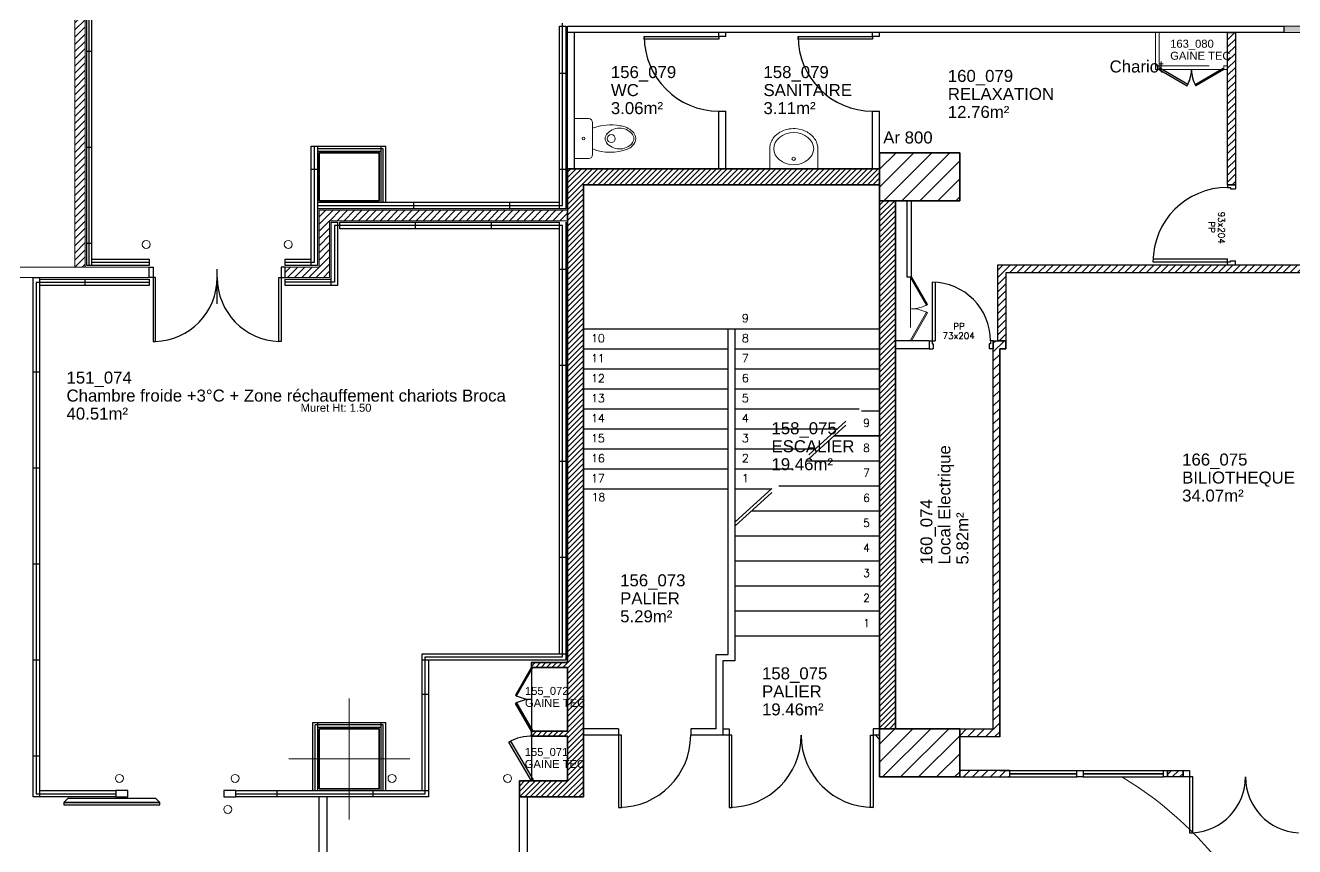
# Model space of a CAD drawing. Header units: metres. Extents: x -8 to 247, y -4 to 148.
# Drawn here: x 148.62 to 164.48, y 69.78 to 80.04 of the extents above; entities that cross this region are included whole.
import ezdxf
from ezdxf.enums import TextEntityAlignment as Align

# ---------------------------------------------------------------- set-up
doc = ezdxf.new("R2010")
doc.units = ezdxf.units.M
doc.header["$LTSCALE"] = 5
for name, pattern in [('AXE', [2, 1.25, -0.25, 0.25, -0.25]), ('CACHÉ', [0.25, 0.125, -0.125]), ('CONTINU', [0])]:
    doc.linetypes.add(name, pattern=pattern)
doc.layers.get('0').update_dxf_attribs({"lineweight": 0})
for name, color, linetype, lineweight in [('002 Poteaux', 7, 'Continuous', 18), ('006 porte à batteuse', 7, 'Continuous', 0), ('007 porte à batteuse', 7, 'Continuous', 0), ('00_tx_rep_local', 7, 'Continuous', 5), ('_AC2R-PRO-MACONNERIE-130 mm', 7, 'Continuous', 18), ('A_chass', 4, 'Continuous', 20), ('A_MURS_STRU', 7, 'Continuous', 35), ('A_SANI', 5, 'Continuous', 20), ('nouveaux ateliers', 150, 'Continuous', 0), ('RDC', 7, 'Continuous', 0)]:
    doc.layers.add(name, color=color, linetype=linetype, lineweight=lineweight)
for name, color, linetype in [('A_ACCÈS', 7, 'CONTINU'), ('A_clois_hach', 7, 'Continuous'), ('A_Etiqu_Gaine', 7, 'Continuous'), ('A_Etiqu_Gaine_ancien', 7, 'Continuous'), ('A_Etiqu_Gaine_code', 7, 'Continuous'), ('A_Etiqu_Local', 7, 'Continuous'), ('A_HACH_CLOIS', 7, 'CONTINU'), ('A_HACH_STRUC', 7, 'Continuous'), ('A_MUR_CLOI', 7, 'Continuous'), ('A_MURS_CLOI', 7, 'Continuous'), ('A_PORT', 7, 'Continuous'), ('TEXTE', 8, 'CONTINU')]:
    doc.layers.add(name, color=color, linetype=linetype)
doc.styles.add('ARIAL', font='arial.ttf', dxfattribs={"height": 30})
doc.styles.add('Attribut', font='arial.ttf')
doc.styles.add('ROMANS8', font='romans8', dxfattribs={"height": 10})
doc.styles.add('SIMPLEX', font='SIMPLEX')
doc.linetypes.add('ISOLATION', pattern='A,0.0001,-0.1,[134,ltypeshp.shx,S=0.1,R=0,X=-0.1,Y=0],-0.2,[134,ltypeshp.shx,S=0.1,R=180,X=0.1,Y=0],-0.1', length=0.4001)
pattern_1 = [(45, (106.24705, -69.066566), (-0.04490128, 0.04490128), [])]

# ---------------------------------------------------------------- blocks, each defined once
blk = doc.blocks.new('A$C4FA678C5')
blk.add_line((0.85, 0.457), (0.85, 0.026))
at = {"linetype": 'Continuous', "flags": 128}
for points in [[(0.05, 0.13), (0.05, 0.93), (0.08, 0.93), (0.08, 0.13), (0.05, 0.13)], [(1.65, 0.13), (1.65, 0.93), (1.62, 0.93), (1.62, 0.13), (1.65, 0.13)], [(0.05, 0), (0.05, 0.13), (0, 0.13), (0, 0), (0.05, 0)], [(1.65, 0), (1.65, 0.13), (1.7, 0.13), (1.7, 0), (1.65, 0)]]:
    blk.add_lwpolyline(points, dxfattribs=at)
at = {"linetype": 'Continuous'}
for centre, start, end in [((0.05, 0.13), 359.9968, 88.1272), ((1.65, 0.13), 91.8728, 180.0032)]:
    blk.add_arc(centre, 0.8, start, end, dxfattribs=at)
blk = doc.blocks.new('Porte-coul-120-ep8')
at = {"linetype": 'Continuous'}
for points in [[(8, 150), (0, 150), (0, 135), (8, 135), (8, 150)], [(15, -65.2), (15, 54.8), (10, 49.8), (10, -60.2), (15, -65.2)], [(18, -65.2), (18, 54.8), (15, 54.8), (15, -65.2), (18, -65.2)], [(8, 15), (0, 15), (0, 0), (8, 0), (8, 15)]]:
    blk.add_lwpolyline(points, dxfattribs=at)
blk.add_lwpolyline([(15, 67, 0, 0, 0), (15, 84.7, 5, 0, 0), (15, 98.1, 0, 0, 0)], format="xyseb")
blk = doc.blocks.new('A_Etiqu_Local')
at = {"style": 'Attribut', "flags": 1}
for tag, p in [('CODE_HOPITAL', (-0.446, 1.632)), ('CODE_SITE', (-0.446, 1.407)), ('CODE_BATIMENT', (-0.446, 1.182)), ('CODE_SECTEUR', (-0.446, 0.957)), ('CODE_ETAGE', (-0.446, 0.732)), ('NOM_NORMALISE', (-0.446, -0.843)), ('SECTEUR_ACTIVITE', (-0.446, -1.068)), ('SOUS_SECTEUR_ACTIVITE', (-0.446, -1.293)), ('VOLUME', (-0.446, -1.518)), ('SERVICE', (-0.446, -1.743)), ('CODE_UG', (-0.446, -1.968)), ('CODE_UA', (-0.446, -2.193)), ('CODE_POLE', (-0.446, -2.418)), ('OCCUPANT_EXTERNE', (-0.446, -2.643)), ('DISPONIBILITE', (-0.446, -2.868)), ('ACCES_HANDICAPES', (-0.446, -3.093)), ('NATURE_SOL', (-0.446, -3.318)), ('RISQUE_LABORATOIRE', (-0.446, -3.543)), ('AMIANTE', (-0.446, -3.768))]:
    blk.add_attdef(tag, p, '', height=0.15, dxfattribs=at)
at = {"layer": 'A_Etiqu_Local', "style": 'Attribut'}
for tag, p in [('CODE_PIECE', (-0.446, 0.282)), ('NOM_USAGE', (-0.446, 0.057)), ('SURFACE', (-0.446, -0.168))]:
    blk.add_attdef(tag, p, '', height=0.15, dxfattribs=at)
blk = doc.blocks.new('A_Etiqu_Gaine')
at = {"style": 'Attribut', "flags": 1}
for tag, p in [('CODE_HOPITAL', (-0.432, 0.865)), ('CODE_SITE', (-0.432, 0.715)), ('CODE_BATIMENT', (-0.432, 0.565)), ('CODE_SECTEUR', (-0.432, 0.415)), ('CODE_ETAGE', (-0.432, 0.265)), ('NOM_NORMALISE', (-0.432, -0.335)), ('SECTEUR_ACTIVITE', (-0.432, -0.485)), ('SOUS_SECTEUR_ACTIVITE', (-0.432, -0.635)), ('SURFACE', (-0.432, -0.785)), ('CODE_UG', (-0.432, -0.935)), ('CODE_POLE', (-0.432, -1.085)), ('AMIANTE', (-0.432, -1.235))]:
    blk.add_attdef(tag, p, '', height=0.1, dxfattribs=at)
at = {"layer": 'A_Etiqu_Gaine', "style": 'Attribut'}
blk.add_attdef('NOM_USAGE', (-0.432, -0.185), '', height=0.1, dxfattribs=at)
at = {"layer": 'A_Etiqu_Gaine_ancien', "style": 'Attribut'}
blk.add_attdef('CODE_PIECE_ANCIEN', (-0.432, 0.115), '', height=0.1, dxfattribs=at)
at = {"layer": 'A_Etiqu_Gaine_code', "style": 'Attribut'}
blk.add_attdef('CODE_PIECE', (-0.432, -0.035), '', height=0.1, dxfattribs=at)
blk = doc.blocks.new('BATI-10')
for p, q in [((0, 0.1), (0, 0)), ((0, 0.1), (0.035, 0.1)), ((0, 0), (0.05, 0)), ((0.035, 0.1), (0.035, 0.06)), ((0.035, 0.06), (0.05, 0.06)), ((0.05, 0.06), (0.05, 0))]:
    blk.add_line(p, q)
blk = doc.blocks.new('P90bt10')
for p, q in [((0.035, 1.03), (0.035, 0.1)), ((0.075, 1.029), (0.075, 0.1)), ((0.035, 0.1), (0.075, 0.1))]:
    blk.add_line(p, q)
blk.add_arc((0.035, 0.1), 0.93, 0, 90)
blk.add_blockref('BATI-10', (0, 0))
at = {"xscale": -1}
blk.add_blockref('BATI-10', (1, 0), dxfattribs=at)
at = {"style": 'ROMANS8'}
for tag, p in [('DEF', (0.47, 0.256)), ('DIM', (0.461, 0.134))]:
    blk.add_attdef(tag, text='', height=0.08, dxfattribs=at).set_placement(p, align=Align.CENTER)
blk = doc.blocks.new('A$C51727DB7')
for p, q in [((0.035, 0.83), (0.035, 0.1)), ((0.075, 0.829), (0.075, 0.1)), ((0, 0.1), (0, 0)), ((0, 0.1), (0.035, 0.1)), ((0.035, 0.1), (0.075, 0.1)), ((0.035, 0.1), (0.035, 0.06)), ((0.035, 0.06), (0.05, 0.06)), ((0.05, 0.06), (0.05, 0)), ((0.75, 0.06), (0.75, 0)), ((0.765, 0.06), (0.75, 0.06)), ((0.8, 0.1), (0.765, 0.1)), ((0.765, 0.1), (0.765, 0.06)), ((0.8, 0.1), (0.8, 0)), ((0, 0), (0.05, 0)), ((0.8, 0), (0.75, 0))]:
    blk.add_line(p, q)
blk.add_arc((0.035, 0.1), 0.73, 0, 90)
at = {"style": 'ROMANS8'}
for tag, p in [('DEF', (0.372, 0.239)), ('DIM', (0.367, 0.122))]:
    blk.add_attdef(tag, text='', height=0.08, dxfattribs=at).set_placement(p, align=Align.CENTER)

msp = doc.modelspace()

# ---------------------------------------------------------------- hatches: boundary and pattern name
at = {"layer": '002 Poteaux'}
h = msp.add_hatch(dxfattribs=at)
h.set_pattern_fill('ANSI31', color=256, style=0)
h.paths.add_polyline_path([(160.291, 71.249), (159.291, 71.249), (159.291, 70.649), (160.291, 70.649), (160.291, 70.729)])
at = {"layer": '_AC2R-PRO-MACONNERIE-130 mm'}
h = msp.add_hatch(dxfattribs=at)
h.set_pattern_fill('ANSI31', color=8, scale=0.02, style=0)
h.set_pattern_definition(pattern_1)
h.paths.add_polyline_path([(149.366, 78.149), (149.236, 78.149), (149.236, 77.019), (149.366, 77.019)])
h.paths.add_polyline_path([(149.236, 78.149), (149.366, 78.149), (149.366, 83.569), (149.236, 83.569), (149.236, 80.476), (149.239, 80.476), (149.239, 79.961), (149.239, 79.659), (149.236, 79.659)])
h = msp.add_hatch(dxfattribs=at)
h.set_pattern_fill('ANSI31', color=8, scale=0.02, style=0)
h.set_pattern_definition(pattern_1)
h.paths.add_polyline_path([(155.291, 77.729), (152.291, 77.729), (152.291, 77.019), (151.866, 77.019), (151.866, 76.889), (152.421, 76.889), (152.421, 77.599), (155.291, 77.599)])
h.paths.add_polyline_path([(155.391, 77.729), (155.291, 77.729), (155.291, 77.599), (155.391, 77.599)])
at = {"layer": 'A_clois_hach'}
h = msp.add_hatch(dxfattribs=at)
h.set_pattern_fill('ANSI31', color=8, scale=0.02, angle=-0.58862, style=0)
h.paths.add_polyline_path([(163.638, 79.949), (163.736, 79.949), (163.736, 78.049), (163.636, 78.049)])
h = msp.add_hatch(dxfattribs=at)
h.set_pattern_fill('ANSI31', color=8, scale=0.02, angle=-0.5886, style=0)
h.set_pattern_definition([(44.411375, (0, -0.089996), (-0.044437629, 0.045360194), [])])
h.paths.add_polyline_path([(162.888, 70.729), (163.081, 70.729), (163.081, 70.649), (162.888, 70.649)])
at = {"layer": 'A_HACH_CLOIS'}
h = msp.add_hatch(dxfattribs=at)
h.set_pattern_fill('ANSI31', color=8, scale=0.015, style=0)
h.paths.add_polyline_path([(159.291, 78.249), (155.391, 78.249), (155.391, 72.078), (154.941, 72.078), (154.941, 72.018), (155.391, 72.018), (155.391, 71.219), (154.942, 71.219), (154.941, 71.159), (155.391, 71.159), (155.391, 70.599), (154.791, 70.599), (154.791, 70.399), (155.591, 70.399), (155.591, 78.049), (159.291, 78.049)])
h = msp.add_hatch(dxfattribs=at)
h.set_pattern_fill('ANSI31', color=8, scale=0.015, style=0)
h.paths.add_polyline_path([(159.491, 71.249), (159.291, 71.249), (159.291, 77.849), (159.491, 77.849)])
h = msp.add_hatch(dxfattribs=at)
h.set_pattern_fill('ANSI31', color=8, scale=0.02)
h.paths.add_polyline_path([(164.991, 77.049), (160.766, 77.049), (160.766, 76.099), (160.866, 76.099), (160.866, 76.949), (163.566, 76.949), (164.991, 76.949)])
h = msp.add_hatch(dxfattribs=at)
h.set_pattern_fill('ANSI31', color=8, scale=0.025, style=0)
h.paths.add_polyline_path([(160.711, 75.999), (160.711, 76.099), (160.866, 76.099), (160.866, 75.999), (160.791, 75.999), (160.791, 71.149), (160.291, 71.149), (160.291, 71.249), (160.711, 71.249)])
h = msp.add_hatch(dxfattribs=at)
h.set_pattern_fill('ANSI31', color=8, scale=0.025, style=0)
h.paths.add_polyline_path([(160.291, 70.649), (160.916, 70.649), (160.916, 70.729), (160.791, 70.729), (160.711, 70.729), (160.291, 70.729)])
at = {"layer": 'A_HACH_STRUC'}
h = msp.add_hatch(dxfattribs=at)
h.set_pattern_fill('ANSI31', color=8, scale=0.05)
h.paths.add_polyline_path([(160.291, 78.449), (159.291, 78.449), (159.291, 78.049), (159.291, 77.849), (159.491, 77.849), (160.291, 77.849)])
h = msp.add_hatch(dxfattribs=at)
h.set_pattern_fill('ANSI31', color=8, scale=0.05)
h.paths.add_polyline_path([(160.291, 71.249), (159.291, 71.249), (159.291, 70.649), (160.291, 70.649), (160.291, 70.729)])
at = {"layer": 'nouveaux ateliers'}
msp.add_hatch(color=8, dxfattribs=at).paths.add_polyline_path([(165.341, 80.029), (164.341, 80.029), (164.341, 79.949), (165.341, 79.949)])

# ---------------------------------------------------------------- linework, layer by layer
at = {"color": 8}
for p, q in [((163.636, 79.487), (162.736, 79.487)), ((159.291, 71.116), (159.238, 71.169))]:
    msp.add_line(p, q, dxfattribs=at)
msp.add_lwpolyline([(165.341, 79.949), (163.716, 79.949)], dxfattribs=at)
msp.add_lwpolyline([(161.834, 70.649), (161.754, 70.649), (161.754, 70.729), (161.834, 70.729)], close=True, dxfattribs=at)
at = {"color": 8, "ltscale": 100}
for centre in [(150.129, 77.302), (151.904, 77.302), (149.795, 70.631), (151.239, 70.631), (153.2, 70.631), (154.644, 70.631)]:
    msp.add_circle(centre, 0.05, dxfattribs=at)
at = {"color": 8}
msp.add_arc((159.923, 66.681), 4.635, 10.8199, 58.9061, dxfattribs=at)
at = {"layer": '006 porte à batteuse', "color": 8, "linetype": 'CACHÉ'}
for p, q in [((162.736, 79.532), (162.736, 79.949)), ((162.781, 79.532), (162.781, 79.949)), ((162.781, 79.532), (163.591, 79.532)), ((159.676, 76.891), (159.676, 76.1))]:
    msp.add_line(p, q, dxfattribs=at)
at = {"layer": '006 porte à batteuse', "color": 8, "linetype": 'Continuous'}
for points in [[(162.781, 79.532), (162.781, 79.487), (162.736, 79.487), (162.736, 79.532)], [(163.636, 79.532), (163.636, 79.487), (163.591, 79.487), (163.591, 79.532)], [(159.691, 76.899), (159.891, 76.553), (159.876, 76.545), (159.676, 76.891)], [(159.691, 76.1), (159.891, 76.446), (159.876, 76.455), (159.676, 76.108)]]:
    msp.add_lwpolyline(points, close=True, dxfattribs=at)
for centre, start, end in [((159.691, 76.899), 270, 300), ((159.691, 76.1), 60, 90)]:
    msp.add_arc(centre, 0.4, start, end, dxfattribs=at)
at = {"layer": '007 porte à batteuse', "color": 8, "linetype": 'CACHÉ'}
msp.add_line((159.676, 76.891), (159.676, 76.1), dxfattribs=at)
at = {"layer": '007 porte à batteuse', "color": 8, "linetype": 'Continuous'}
for points in [[(159.691, 76.899), (159.891, 76.553), (159.876, 76.545), (159.676, 76.891)], [(159.691, 76.1), (159.891, 76.446), (159.876, 76.455), (159.676, 76.108)]]:
    msp.add_lwpolyline(points, close=True, dxfattribs=at)
for centre, start, end in [((159.691, 76.899), 270, 300), ((159.691, 76.1), 60, 90)]:
    msp.add_arc(centre, 0.4, start, end, dxfattribs=at)
at = {"layer": '_AC2R-PRO-MACONNERIE-130 mm', "color": 8}
for p, q in [((149.236, 83.569), (149.236, 77.019)), ((149.366, 83.439), (149.366, 77.019)), ((165.341, 80.029), (164.341, 80.029)), ((164.341, 79.949), (165.341, 79.949)), ((155.391, 77.729), (152.291, 77.729)), ((155.391, 77.599), (152.421, 77.599)), ((150.166, 77.019), (148.086, 77.019)), ((150.166, 77.019), (150.166, 76.889)), ((152.291, 77.019), (151.866, 77.019)), ((151.866, 77.019), (151.866, 76.889)), ((150.166, 76.889), (148.086, 76.889)), ((152.421, 76.889), (151.866, 76.889))]:
    msp.add_line(p, q, dxfattribs=at)
for points in [[(152.291, 77.019), (152.291, 77.729)], [(152.421, 77.599), (152.421, 76.889)]]:
    msp.add_lwpolyline(points, dxfattribs=at)
at = {"layer": 'A_ACCÈS', "color": 8, "linetype": 'Continuous'}
for p, q in [((155.591, 76.249), (157.401, 76.249)), ((157.481, 76.249), (159.291, 76.249)), ((155.591, 75.999), (157.401, 75.999)), ((157.481, 75.999), (159.291, 75.999)), ((155.591, 75.749), (157.401, 75.749)), ((157.481, 75.749), (159.291, 75.749)), ((155.591, 75.499), (157.401, 75.499)), ((157.481, 75.499), (159.291, 75.499)), ((155.591, 75.249), (157.401, 75.249)), ((157.481, 75.249), (159.036, 75.249)), ((155.591, 74.999), (157.401, 74.999)), ((157.481, 74.999), (158.761, 74.999)), ((155.591, 74.749), (157.401, 74.749)), ((158.377, 74.599), (159.291, 74.599)), ((155.591, 74.499), (157.401, 74.499)), ((157.481, 74.499), (158.212, 74.499)), ((155.591, 74.249), (157.401, 74.249)), ((157.481, 74.249), (157.938, 74.249)), ((158.034, 74.287), (159.291, 74.287)), ((157.691, 73.974), (159.291, 73.974)), ((157.481, 73.662), (159.291, 73.662)), ((157.481, 73.349), (159.291, 73.349)), ((157.481, 73.037), (159.291, 73.037)), ((157.481, 72.724), (159.291, 72.724)), ((157.481, 72.412), (159.291, 72.412))]:
    msp.add_line(p, q, dxfattribs=at)
at = {"layer": 'A_ACCÈS', "color": 8, "linetype": 'CACHÉ'}
for p, q in [((157.481, 73.833), (159.291, 75.482)), ((157.481, 73.783), (159.291, 75.432))]:
    msp.add_line(p, q, dxfattribs=at)
at = {"layer": 'A_ACCÈS', "color": 8, "linetype": 'AXE'}
msp.add_line((157.481, 74.749), (158.487, 74.749), dxfattribs=at)
at = {"layer": 'A_chass', "color": 8}
for p, q in [((160.916, 70.694), (161.754, 70.694)), ((160.916, 70.684), (161.754, 70.684)), ((161.834, 70.694), (162.838, 70.694)), ((161.834, 70.684), (162.838, 70.684))]:
    msp.add_line(p, q, dxfattribs=at)
at = {"layer": 'A_MUR_CLOI', "color": 8}
for p, q in [((149.386, 77.039), (149.386, 83.419)), ((149.446, 83.419), (149.446, 77.039)), ((155.371, 80.029), (155.371, 77.749)), ((155.391, 78.249), (155.391, 79.949)), ((155.481, 78.249), (155.481, 79.949)), ((157.281, 79.899), (157.281, 79.949)), ((157.37, 79.899), (157.37, 79.949)), ((159.202, 79.899), (159.202, 79.949)), ((159.291, 79.899), (159.291, 79.949)), ((157.281, 78.969), (157.37, 78.969)), ((157.281, 78.249), (157.281, 78.969)), ((157.37, 78.249), (157.37, 78.969)), ((159.202, 78.969), (159.291, 78.969)), ((159.202, 78.249), (159.202, 78.969)), ((159.291, 78.249), (159.291, 78.969)), ((152.271, 78.529), (152.271, 77.039)), ((155.371, 77.749), (152.271, 77.749)), ((155.371, 77.579), (155.371, 72.109)), ((150.166, 77.039), (149.386, 77.039)), ((148.796, 76.889), (148.796, 70.399)), ((150.166, 76.789), (148.796, 76.789)), ((153.655, 72.109), (153.655, 70.399)), ((152.291, 69.549), (152.291, 70.399)), ((152.391, 69.549), (152.391, 70.399)), ((154.791, 69.549), (154.791, 70.399)), ((154.891, 69.549), (154.891, 70.399))]:
    msp.add_line(p, q, dxfattribs=at)
at = {"layer": 'A_MUR_CLOI', "color": 8, "linetype": 'Continuous'}
for p, q in [((163.636, 79.487), (163.636, 79.949)), ((159.911, 76.099), (159.491, 76.099)), ((159.911, 75.999), (159.491, 75.999)), ((160.711, 71.249), (160.711, 76.019)), ((160.866, 76.099), (160.791, 76.099)), ((160.791, 75.999), (160.866, 75.999)), ((160.791, 71.149), (160.791, 75.999)), ((160.866, 75.999), (160.866, 76.099)), ((159.063, 75.224), (159.291, 75.224)), ((156.031, 71.249), (155.591, 71.249)), ((156.031, 71.249), (156.031, 71.169)), ((157.251, 71.249), (156.931, 71.249)), ((156.931, 71.249), (156.931, 71.169)), ((159.291, 71.249), (159.211, 71.249)), ((159.211, 71.249), (159.211, 71.169)), ((156.031, 71.169), (155.591, 71.169)), ((157.411, 71.169), (156.931, 71.169)), ((159.291, 71.169), (159.211, 71.169))]:
    msp.add_line(p, q, dxfattribs=at)
at = {"layer": 'A_MUR_CLOI', "color": 8, "linetype": 'ISOLATION', "ltscale": 0.01}
for points in [[(149.416, 77.039), (149.416, 83.389)], [(152.271, 77.789), (155.331, 77.789), (155.331, 80.069)], [(151.866, 77.079), (152.231, 77.079), (152.231, 78.529)], [(153.091, 77.829), (153.091, 78.499), (152.271, 78.499)], [(155.331, 77.539), (152.481, 77.539), (152.481, 76.829), (151.866, 76.829)], [(155.331, 72.149), (155.331, 77.539)], [(149.446, 77.079), (150.166, 77.079)], [(148.756, 76.829), (150.166, 76.829)], [(148.756, 76.829), (148.756, 70.439), (149.751, 70.439)], [(153.615, 72.149), (155.331, 72.149)], [(153.615, 70.439), (153.615, 72.149)], [(153.091, 70.479), (153.091, 71.299), (152.241, 71.299)], [(152.241, 70.479), (152.241, 71.299)], [(151.251, 70.439), (153.615, 70.439)]]:
    msp.add_lwpolyline(points, dxfattribs=at)
at = {"layer": 'A_MUR_CLOI', "color": 8}
for points in [[(155.291, 77.749), (155.291, 80.029)], [(155.291, 80.029), (155.371, 80.029)], [(149.386, 79.719), (149.446, 79.719)], [(155.371, 79.439), (155.291, 79.439)], [(149.386, 78.519), (149.446, 78.519)], [(152.191, 77.039), (152.191, 78.529)], [(152.191, 78.529), (153.121, 78.529)], [(153.061, 78.529), (153.061, 77.829)], [(153.121, 77.829), (153.121, 78.529)], [(152.271, 78.469), (153.061, 78.469)], [(152.271, 78.239), (152.191, 78.239)], [(155.371, 78.239), (155.291, 78.239)], [(152.271, 77.829), (155.291, 77.829)], [(153.471, 77.749), (153.471, 77.829)], [(154.671, 77.749), (154.671, 77.829)], [(152.441, 76.789), (152.441, 77.579), (152.521, 77.579), (152.521, 76.789)], [(155.291, 77.499), (152.547, 77.499), (152.547, 77.579), (154.443, 77.579)], [(153.495, 77.499), (153.495, 77.579)], [(154.443, 77.499), (154.443, 77.579), (155.291, 77.579)], [(155.371, 76.989), (155.291, 76.989), (155.291, 77.579)], [(149.386, 77.319), (149.446, 77.319)], [(149.446, 77.119), (150.166, 77.119), (150.166, 77.039)], [(152.271, 77.039), (151.866, 77.039), (151.866, 77.119), (152.191, 77.119)], [(155.291, 72.189), (155.291, 76.989)], [(148.716, 76.889), (148.796, 76.889)], [(149.751, 70.399), (148.716, 70.399), (148.716, 76.889)], [(148.796, 76.869), (150.166, 76.869)], [(149.366, 76.789), (149.366, 76.869)], [(150.166, 76.869), (150.166, 76.789)], [(152.521, 76.789), (151.866, 76.789), (151.866, 76.869), (152.441, 76.869)], [(155.371, 75.789), (155.291, 75.789)], [(148.796, 75.708), (148.716, 75.708)], [(155.371, 74.589), (155.291, 74.589)], [(148.796, 74.508), (148.716, 74.508)], [(148.796, 73.308), (148.716, 73.308)], [(155.371, 73.389), (155.291, 73.389)], [(153.575, 70.479), (153.575, 72.189)], [(153.575, 72.189), (155.371, 72.189)], [(148.796, 72.108), (148.716, 72.108)], [(155.371, 72.109), (153.575, 72.109)], [(153.655, 71.679), (153.575, 71.679)], [(152.211, 70.479), (152.211, 71.329), (153.121, 71.329)], [(152.271, 71.329), (152.271, 70.479)], [(152.271, 71.269), (153.061, 71.269)], [(153.061, 71.329), (153.061, 70.479)], [(153.121, 70.479), (153.121, 71.329)], [(148.796, 70.908), (148.716, 70.908)], [(160.291, 70.649), (160.916, 70.649), (160.916, 70.729), (160.791, 70.729), (160.791, 70.729), (160.711, 70.729), (160.711, 70.729), (160.291, 70.729), (160.291, 70.649)], [(148.796, 70.479), (149.751, 70.479), (149.751, 70.399)], [(153.655, 70.399), (151.251, 70.399), (151.251, 70.479), (153.655, 70.479)], [(151.766, 70.399), (151.766, 70.479)], [(152.966, 70.399), (152.966, 70.479)]]:
    msp.add_lwpolyline(points, dxfattribs=at)
at = {"layer": 'A_MUR_CLOI', "color": 8, "linetype": 'Continuous'}
for points in [[(162.096, 79.949), (155.391, 79.949), (155.391, 80.029), (164.341, 80.029)], [(164.341, 79.949), (155.391, 79.949), (155.391, 80.029)], [(155.391, 80.029), (164.341, 80.029), (164.341, 79.949), (155.391, 79.949)], [(157.37, 79.899), (157.281, 79.899)], [(159.291, 79.899), (159.202, 79.899)], [(159.631, 77.849), (159.631, 76.899), (159.691, 76.899), (159.691, 77.849)], [(157.401, 72.179), (157.401, 76.249), (157.481, 76.249), (157.481, 72.099)], [(157.251, 72.179), (157.401, 72.179)], [(157.251, 71.249), (157.251, 72.179)], [(155.391, 72.078), (154.941, 72.078), (154.941, 72.018), (155.391, 72.018)], [(157.331, 72.099), (157.331, 71.169)], [(157.481, 72.099), (157.331, 72.099)], [(155.391, 71.219), (154.941, 71.219), (154.941, 71.159), (155.391, 71.159)], [(157.331, 71.249), (157.411, 71.249), (157.411, 71.169)], [(160.791, 71.149), (160.291, 71.149), (160.291, 71.249), (160.711, 71.249)]]:
    msp.add_lwpolyline(points, dxfattribs=at)
at = {"layer": 'A_MURS_CLOI', "color": 8}
for p, q in [((160.791, 70.729), (161.754, 70.729)), ((161.834, 70.729), (162.838, 70.729)), ((160.726, 70.649), (161.734, 70.649)), ((160.791, 70.649), (161.754, 70.649)), ((161.834, 70.649), (162.838, 70.649))]:
    msp.add_line(p, q, dxfattribs=at)
for points in [[(163.638, 79.949), (163.736, 79.949), (163.736, 78.049), (163.636, 78.049)], [(160.711, 75.999), (160.711, 76.099), (160.866, 76.099), (160.866, 75.999), (160.791, 75.999), (160.791, 71.149), (160.291, 71.149), (160.291, 71.249), (160.711, 71.249), (160.711, 75.999), (160.711, 75.999)], [(161.834, 70.649), (161.754, 70.649), (161.754, 70.729), (161.834, 70.729)], [(162.888, 70.649), (162.838, 70.649), (162.838, 70.729), (162.888, 70.729)], [(162.888, 70.729), (163.081, 70.729), (163.081, 70.649), (162.888, 70.649)], [(163.161, 70.649), (163.081, 70.649), (163.081, 70.729), (163.161, 70.729)]]:
    msp.add_lwpolyline(points, close=True, dxfattribs=at)
msp.add_lwpolyline([(164.991, 77.049), (164.991, 76.949), (160.866, 76.949), (160.866, 76.099), (160.766, 76.099), (160.766, 77.049), (164.991, 77.049)], dxfattribs=at)
at = {"layer": 'A_MURS_STRU', "color": 8, "linetype": 'Continuous'}
for p, q in [((159.291, 78.449), (159.291, 70.649)), ((160.291, 78.449), (159.291, 78.449)), ((160.291, 77.849), (160.291, 78.449)), ((159.291, 77.849), (160.291, 77.849)), ((159.491, 71.249), (159.491, 77.849)), ((158.72, 74.912), (159.291, 74.912)), ((160.291, 71.249), (159.291, 71.249)), ((160.291, 70.649), (160.291, 71.249)), ((154.791, 70.599), (154.791, 70.399)), ((159.291, 70.649), (160.291, 70.649))]:
    msp.add_line(p, q, dxfattribs=at)
at = {"layer": 'A_MURS_STRU', "color": 8}
for p, q in [((159.291, 78.249), (159.291, 77.849)), ((159.491, 77.849), (159.291, 77.849)), ((159.291, 70.649), (159.291, 71.249))]:
    msp.add_line(p, q, dxfattribs=at)
at = {"layer": 'A_MURS_STRU', "color": 8, "linetype": 'Continuous'}
for points in [[(152.291, 77.849), (152.291, 78.449), (153.041, 78.449), (153.041, 77.849)], [(152.291, 70.499), (152.291, 71.249), (153.041, 71.249), (153.041, 70.499)]]:
    msp.add_lwpolyline(points, close=True, dxfattribs=at)
at = {"layer": 'A_MURS_STRU', "color": 8}
for points in [[(159.291, 78.249), (155.391, 78.249), (155.391, 72.078), (154.941, 72.078), (154.941, 72.018), (155.391, 72.018), (155.391, 71.219), (154.942, 71.219), (154.941, 71.159), (155.391, 71.159), (155.391, 70.599), (154.791, 70.599), (154.791, 70.399), (155.591, 70.399), (155.591, 78.049), (159.291, 78.049)], [(159.491, 71.249), (159.291, 71.249), (159.291, 77.849), (159.491, 77.849)]]:
    msp.add_lwpolyline(points, close=True, dxfattribs=at)
at = {"layer": 'A_MURS_STRU', "color": 8, "linetype": 'Continuous'}
for points in [[(155.391, 78.249), (155.391, 72.078)], [(159.291, 78.249), (155.391, 78.249)], [(155.591, 70.399), (155.591, 78.049)], [(155.591, 78.049), (159.291, 78.049)], [(155.391, 72.018), (155.391, 71.219)], [(155.391, 71.159), (155.391, 70.599)], [(155.391, 70.599), (154.791, 70.599)], [(154.791, 70.399), (155.591, 70.399)]]:
    msp.add_lwpolyline(points, dxfattribs=at)
at = {"layer": 'A_PORT', "color": 8}
for p, q in [((154.944, 72.017), (154.944, 71.219)), ((154.941, 71.159), (154.941, 70.599))]:
    msp.add_line(p, q, dxfattribs=at)
for points in [[(157.281, 79.899), (157.281, 79.869), (156.351, 79.869), (156.351, 79.899)], [(159.202, 79.899), (159.202, 79.869), (158.272, 79.869), (158.272, 79.899)], [(163.202, 69.949), (163.202, 70.649), (163.162, 70.649), (163.162, 69.949)]]:
    msp.add_lwpolyline(points, close=True, dxfattribs=at)
at = {"layer": 'A_PORT', "color": 8, "linetype": 'Continuous'}
for points in [[(162.79, 79.503), (162.781, 79.487), (163.131, 79.284), (163.14, 79.3)], [(163.582, 79.503), (163.591, 79.487), (163.24, 79.284), (163.231, 79.3)], [(154.941, 72.019), (154.741, 71.672), (154.756, 71.664), (154.956, 72.01)], [(154.941, 71.219), (154.741, 71.565), (154.756, 71.574), (154.956, 71.228)], [(154.941, 70.599), (154.661, 71.084), (154.682, 71.096), (154.962, 70.611)], [(156.031, 71.169), (156.031, 70.269), (156.065, 70.269), (156.065, 71.169)], [(157.411, 71.169), (157.411, 70.269), (157.445, 70.269), (157.445, 71.169)], [(159.211, 71.169), (159.211, 70.269), (159.177, 70.269), (159.177, 71.169)]]:
    msp.add_lwpolyline(points, close=True, dxfattribs=at)
msp.add_lwpolyline([(160.791, 71.149), (160.791, 71.249)], dxfattribs=at)
at = {"layer": 'A_PORT', "color": 8}
for centre, radius, start, end in [((157.281, 79.899), 0.93, 180, 270), ((159.202, 79.899), 0.93, 180, 270), ((163.162, 70.649), 0.7, 273.2759, 360), ((164.562, 70.649), 0.7, 180, 266.7241)]:
    msp.add_arc(centre, radius, start, end, dxfattribs=at)
at = {"layer": 'A_PORT', "color": 8, "linetype": 'Continuous'}
for centre, radius, start, end in [((162.781, 79.487), 0.405, 330, 0), ((163.591, 79.487), 0.405, 180, 210), ((154.941, 72.019), 0.4, 240, 270), ((154.941, 71.219), 0.4, 90, 120), ((154.941, 70.599), 0.56, 87.8732, 120), ((156.031, 71.169), 0.9, 270, 0), ((157.411, 71.169), 0.9, 270, 0), ((159.211, 71.169), 0.9, 180, 270)]:
    msp.add_arc(centre, radius, start, end, dxfattribs=at)
at = {"layer": 'A_SANI', "color": 8}
for p, q in [((155.481, 78.375), (155.481, 78.875)), ((155.481, 78.875), (155.656, 78.875)), ((155.706, 78.825), (155.706, 78.425)), ((155.658, 78.375), (155.481, 78.375))]:
    msp.add_line(p, q, dxfattribs=at)
msp.add_lwpolyline([(157.918, 78.499), (157.918, 78.249), (158.518, 78.249), (158.518, 78.499)], dxfattribs=at)
for centre, radius in [((155.593, 78.625), 0.0163), ((155.939, 78.625), 0.05), ((158.218, 78.373), 0.0217)]:
    msp.add_circle(centre, radius, dxfattribs=at)
for centre, radius, start, end in [((155.656, 78.825), 0.05, 0, 90), ((155.928, 78.177), 0.619, 79.0503, 111.0346), ((155.952, 78.625), 0.0897, 134.4587, 224.8734), ((156.042, 78.545), 0.21, 41.1188, 141.0842), ((156.024, 78.524), 0.262, 46.2503, 85.2598), ((156.131, 78.625), 0.0897, 315.1266, 45.5413), ((156.131, 78.625), 0.115, 309.9575, 50.0425), ((155.928, 79.073), 0.619, 248.9654, 289.9716), ((156.042, 78.705), 0.21, 218.6486, 318.0849), ((156.024, 78.726), 0.262, 296.1811, 313.7497), ((155.656, 78.425), 0.05, 270, 0)]:
    msp.add_arc(centre, radius, start, end, dxfattribs=at)
msp.add_ellipse((158.218, 78.499), major_axis=(-0.25, 0), ratio=0.8, dxfattribs=at)
msp.add_open_spline([(158.518, 78.499), (158.518, 78.512), (158.517, 78.524), (158.511, 78.559), (158.504, 78.58), (158.483, 78.619), (158.469, 78.638), (158.438, 78.671), (158.42, 78.686), (158.38, 78.711), (158.359, 78.721), (158.305, 78.741), (158.271, 78.747), (158.204, 78.751), (158.17, 78.748), (158.104, 78.733), (158.073, 78.72), (158.017, 78.687), (157.992, 78.666), (157.957, 78.625), (157.945, 78.606), (157.928, 78.565), (157.922, 78.544), (157.919, 78.515), (157.918, 78.507), (157.918, 78.499)], degree=3, knots=[3.14145, 3.14145, 3.14145, 3.14145, 3.284181, 3.284181, 3.536953, 3.536953, 3.789726, 3.789726, 4.042498, 4.042498, 4.29527, 4.29527, 4.645689, 4.645689, 4.996109, 4.996109, 5.346528, 5.346528, 5.696947, 5.696947, 5.946457, 5.946457, 6.195968, 6.195968, 6.283185, 6.283185, 6.283185, 6.283185], dxfattribs=at)
at = {"layer": 'RDC', "color": 8}
for p, q in [((152.666, 70.118), (152.666, 71.631)), ((153.423, 70.874), (151.909, 70.874))]:
    msp.add_line(p, q, dxfattribs=at)
at = {"layer": 'RDC', "color": 8, "ltscale": 100}
msp.add_circle((151.149, 70.243), 0.05, dxfattribs=at)

# ---------------------------------------------------------------- block references
at = {"layer": 'A_Etiqu_Gaine', "color": 8}
for p, values in [((163.353, 79.795), {'CODE_PIECE': '163_080', 'NOM_USAGE': 'GAINE TEC'}), ((155.293, 71.709), {'CODE_PIECE': '155_072', 'NOM_USAGE': 'GAINE TEC'}), ((155.29, 70.946), {'CODE_PIECE': '155_071', 'NOM_USAGE': 'GAINE TEC'})]:
    msp.add_blockref('A_Etiqu_Gaine', p, dxfattribs=at).add_auto_attribs(values)
at = {"layer": 'A_Etiqu_Local', "color": 8}
ref = msp.add_blockref('A_Etiqu_Local', (156.381, 79.099), dxfattribs=at)
ref.add_attrib('CODE_PIECE', '156_079', (155.934, 79.381), dxfattribs={"height": 0.15, "style": 'Attribut'})
ref.add_attrib('NOM_USAGE', 'WC', (155.934, 79.156), dxfattribs={"height": 0.15, "style": 'Attribut'})
ref.add_attrib('SURFACE', '3.06m²', (155.934, 78.931), dxfattribs={"height": 0.15, "style": 'Attribut'})
ref = msp.add_blockref('A_Etiqu_Local', (158.286, 79.099), dxfattribs=at)
ref.add_attrib('CODE_PIECE', '158_079', (157.84, 79.381), dxfattribs={"height": 0.15, "style": 'Attribut'})
ref.add_attrib('NOM_USAGE', 'SANITAIRE', (157.84, 79.156), dxfattribs={"height": 0.15, "style": 'Attribut'})
ref.add_attrib('SURFACE', '3.11m²', (157.84, 78.931), dxfattribs={"height": 0.15, "style": 'Attribut'})
ref = msp.add_blockref('A_Etiqu_Local', (160.59, 79.051), dxfattribs=at)
ref.add_attrib('CODE_PIECE', '160_079', (160.143, 79.333), dxfattribs={"height": 0.15, "style": 'Attribut'})
ref.add_attrib('NOM_USAGE', 'RELAXATION', (160.143, 79.108), dxfattribs={"height": 0.15, "style": 'Attribut'})
ref.add_attrib('SURFACE', '12.76m²', (160.143, 78.883), dxfattribs={"height": 0.15, "style": 'Attribut'})
ref = msp.add_blockref('A_Etiqu_Local', (149.581, 75.282), dxfattribs=at)
ref.add_attrib('CODE_PIECE', '151_074', (149.134, 75.564), dxfattribs={"height": 0.15, "style": 'Attribut'})
ref.add_attrib('NOM_USAGE', 'Chambre froide +3°C + Zone réchauffement chariots Broca', (149.134, 75.339), dxfattribs={"height": 0.15, "style": 'Attribut'})
ref.add_attrib('SURFACE', '40.51m²', (149.134, 75.114), dxfattribs={"height": 0.15, "style": 'Attribut'})
ref = msp.add_blockref('A_Etiqu_Local', (158.386, 74.649), dxfattribs=at)
ref.add_attrib('CODE_PIECE', '158_075', (157.94, 74.931), dxfattribs={"height": 0.15, "style": 'Attribut'})
ref.add_attrib('NOM_USAGE', 'ESCALIER', (157.94, 74.706), dxfattribs={"height": 0.15, "style": 'Attribut'})
ref.add_attrib('SURFACE', '19.46m²', (157.94, 74.481), dxfattribs={"height": 0.15, "style": 'Attribut'})
ref = msp.add_blockref('A_Etiqu_Local', (160.232, 73.749), dxfattribs=dict(at, rotation=90))
ref.add_attrib('CODE_PIECE', '160_074', (159.95, 73.303), dxfattribs={"height": 0.15, "rotation": 90, "style": 'Attribut'})
ref.add_attrib('NOM_USAGE', 'Local Electrique', (160.175, 73.303), dxfattribs={"height": 0.15, "rotation": 90, "style": 'Attribut'})
ref.add_attrib('SURFACE', '5.82m²', (160.4, 73.303), dxfattribs={"height": 0.15, "rotation": 90, "style": 'Attribut'})
ref = msp.add_blockref('A_Etiqu_Local', (163.517, 74.258), dxfattribs=at)
ref.add_attrib('CODE_PIECE', '166_075', (163.07, 74.54), dxfattribs={"height": 0.15, "style": 'Attribut'})
ref.add_attrib('NOM_USAGE', 'BILIOTHEQUE', (163.07, 74.315), dxfattribs={"height": 0.15, "style": 'Attribut'})
ref.add_attrib('SURFACE', '34.07m²', (163.07, 74.09), dxfattribs={"height": 0.15, "style": 'Attribut'})
ref = msp.add_blockref('A_Etiqu_Local', (156.496, 72.749), dxfattribs=at)
ref.add_attrib('CODE_PIECE', '156_073', (156.05, 73.031), dxfattribs={"height": 0.15, "style": 'Attribut'})
ref.add_attrib('NOM_USAGE', 'PALIER', (156.05, 72.806), dxfattribs={"height": 0.15, "style": 'Attribut'})
ref.add_attrib('SURFACE', '5.29m²', (156.05, 72.581), dxfattribs={"height": 0.15, "style": 'Attribut'})
ref = msp.add_blockref('A_Etiqu_Local', (158.268, 71.586), dxfattribs=at)
ref.add_attrib('CODE_PIECE', '158_075', (157.822, 71.868), dxfattribs={"height": 0.15, "style": 'Attribut'})
ref.add_attrib('NOM_USAGE', 'PALIER', (157.822, 71.643), dxfattribs={"height": 0.15, "style": 'Attribut'})
ref.add_attrib('SURFACE', '19.46m²', (157.822, 71.418), dxfattribs={"height": 0.15, "style": 'Attribut'})
at = {"layer": 'A_PORT', "color": 8}
ref = msp.add_blockref('P90bt10', (163.736, 77.049), dxfattribs=dict(at, rotation=89.99999999999999))
ref.add_attrib('DEF', 'PP', dxfattribs={"layer": '0', "height": 0.08, "rotation": 270, "style": 'ROMANS8'}).set_placement((163.4, 77.519), align=Align.CENTER)
ref.add_attrib('DIM', '93x204', dxfattribs={"layer": '0', "height": 0.08, "rotation": 270, "style": 'ROMANS8'}).set_placement((163.522, 77.511), align=Align.CENTER)
at = {"layer": 'A_PORT', "color": 8, "rotation": 180}
msp.add_blockref('A$C4FA678C5', (151.866, 77.019), dxfattribs=at)
at = {"layer": 'A_PORT', "color": 8}
msp.add_blockref('A$C51727DB7', (159.911, 75.999), dxfattribs=at).add_auto_attribs({'DIM': '73x204', 'DEF': 'PP'})
at = {"layer": 'A_PORT', "color": 8, "xscale": 0.009999999999990905, "yscale": 0.009999999999990905, "zscale": 0.009999999999990905, "rotation": 270}
msp.add_blockref('Porte-coul-120-ep8', (149.751, 70.479), dxfattribs=at)

# ---------------------------------------------------------------- texts
at = {"color": 8, "style": 'ARIAL'}
msp.add_text('Muret Ht: 1.50', height=0.1, dxfattribs=at).set_placement((152.058, 75.212))
at = {"layer": '00_tx_rep_local', "color": 8, "linetype": 'Continuous', "style": 'SIMPLEX'}
for s, p in [('9', (157.571, 76.332)), ('10', (155.686, 76.08)), ('8', (157.571, 76.082)), ('11', (155.686, 75.83)), ('7', (157.571, 75.832)), ('12', (155.686, 75.58)), ('6', (157.571, 75.582)), ('13', (155.686, 75.33)), ('5', (157.571, 75.332)), ('14', (155.686, 75.08)), ('4', (157.571, 75.082)), ('15', (155.686, 74.83)), ('3', (157.571, 74.832)), ('16', (155.686, 74.58)), ('2', (157.571, 74.582)), ('17', (155.686, 74.33)), ('1', (157.571, 74.332)), ('18', (155.693, 74.095))]:
    msp.add_text(s, height=0.1, dxfattribs=at).set_placement(p)
for s, p in [('9', (159.171, 75.022)), ('8', (159.171, 74.71)), ('7', (159.171, 74.397)), ('6', (159.171, 74.085)), ('5', (159.171, 73.772)), ('4', (159.171, 73.46)), ('3', (159.171, 73.147)), ('2', (159.171, 72.835)), ('1', (159.171, 72.522))]:
    msp.add_text(s, height=0.1, dxfattribs=at).set_placement(p, align=Align.RIGHT)
at = {"layer": 'TEXTE', "color": 8, "char_height": 0.15, "attachment_point": 1, "style": 'ARIAL'}
for s, insert in [('Chariot', (162.164, 79.601)), ('Ar 800', (159.336, 78.714))]:
    msp.add_mtext_dynamic_manual_height_columns(s, width=23.87682, gutter_width=12.5, heights=[0], dxfattribs=dict(at, insert=insert))

doc.saveas('drawing.dxf')
